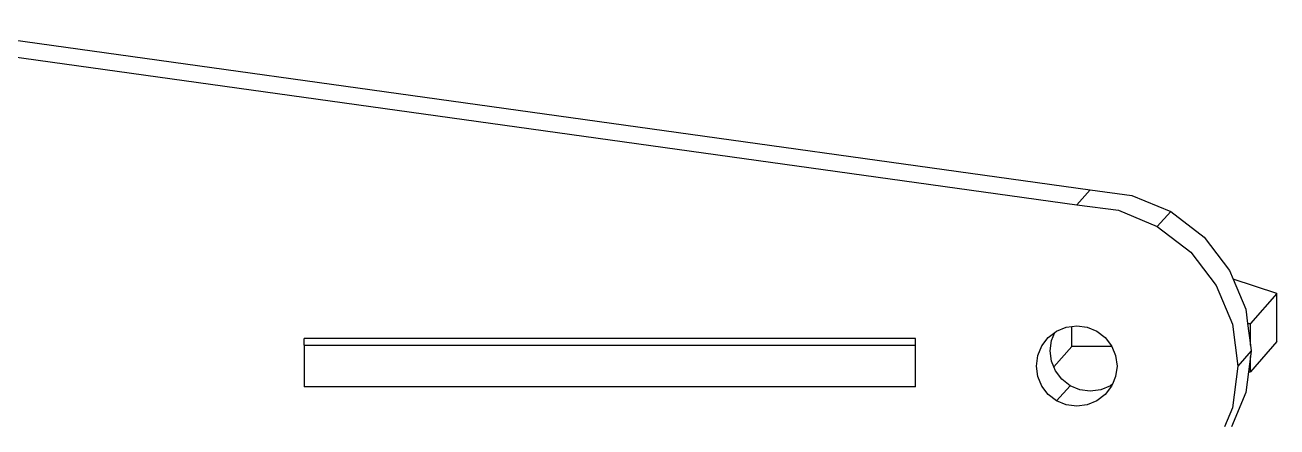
# Model space of a CAD drawing. Header units: millimetres. Extents: x -1110 to 413, y -747 to 380.
# Drawn here: x -739.4 to -650.8, y -747.4 to -719 of the extents above; entities that cross this region are included whole.
import ezdxf

# ---------------------------------------------------------------- set-up
doc = ezdxf.new("R2010")
doc.units = ezdxf.units.MM

msp = doc.modelspace()

# ---------------------------------------------------------------- linework, layer by layer
for p, q in [((-756.234, -719.013), (-664.982, -731.727)), ((-741.264, -719.911), (-664.024, -730.672)), ((-664.024, -730.672), (-664.982, -731.727)), ((-664.024, -730.672), (-661.077, -731.06)), ((-661.077, -731.06), (-658.33, -732.198)), ((-664.982, -731.727), (-662.031, -732.115)), ((-662.031, -732.115), (-659.28, -733.254)), ((-658.33, -732.198), (-659.28, -733.254)), ((-658.33, -732.198), (-655.972, -734.007)), ((-659.28, -733.254), (-656.919, -735.066)), ((-655.972, -734.007), (-654.163, -736.365)), ((-656.919, -735.066), (-655.107, -737.428)), ((-654.163, -736.365), (-653.907, -736.984)), ((-655.107, -737.428), (-653.968, -740.178)), ((-650.816, -737.996), (-653.907, -736.984)), ((-653.907, -736.984), (-653.025, -739.111)), ((-650.816, -737.996), (-652.691, -740.123)), ((-650.816, -741.402), (-650.816, -737.996)), ((-653.025, -739.111), (-652.892, -740.123)), ((-666.407, -740.66), (-665.72, -740.376)), ((-665.72, -740.376), (-665.326, -740.324)), ((-665.326, -740.324), (-664.982, -740.278)), ((-665.326, -741.757), (-665.326, -740.324)), ((-664.982, -740.278), (-664.244, -740.376)), ((-664.244, -740.376), (-663.556, -740.66)), ((-653.968, -740.178), (-653.579, -743.129)), ((-652.892, -740.123), (-652.691, -740.123)), ((-652.892, -740.123), (-652.691, -741.649)), ((-652.691, -741.649), (-652.691, -740.123)), ((-719.628, -741.647), (-719.628, -741.191)), ((-676.384, -741.191), (-719.628, -741.191)), ((-676.384, -741.647), (-676.384, -741.191)), ((-667.45, -741.704), (-666.997, -741.113)), ((-666.997, -741.113), (-666.542, -740.764)), ((-666.87, -742.058), (-666.773, -741.322)), ((-666.773, -741.322), (-666.542, -740.764)), ((-666.542, -740.764), (-666.407, -740.66)), ((-663.556, -740.66), (-662.966, -741.113)), ((-662.966, -741.113), (-662.513, -741.704)), ((-719.628, -741.647), (-676.384, -741.647)), ((-719.628, -741.647), (-719.628, -744.611)), ((-676.384, -744.611), (-676.384, -741.647)), ((-667.735, -742.391), (-667.45, -741.704)), ((-666.773, -742.795), (-666.87, -742.058)), ((-665.326, -741.757), (-666.61, -743.188)), ((-662.491, -741.757), (-665.326, -741.757)), ((-662.513, -741.704), (-662.491, -741.757)), ((-662.491, -741.757), (-662.228, -742.391)), ((-652.637, -742.058), (-653.579, -743.129)), ((-650.816, -741.402), (-652.691, -743.538)), ((-652.691, -741.649), (-652.637, -742.058)), ((-652.637, -742.058), (-652.691, -742.468)), ((-667.832, -743.129), (-667.735, -742.391)), ((-666.61, -743.188), (-666.773, -742.795)), ((-662.228, -742.391), (-662.131, -743.129)), ((-652.691, -742.468), (-652.832, -743.538)), ((-652.691, -743.538), (-652.691, -742.468)), ((-667.735, -743.867), (-667.832, -743.129)), ((-667.45, -744.554), (-667.735, -743.867)), ((-666.489, -743.482), (-666.61, -743.188)), ((-666.036, -744.071), (-666.489, -743.482)), ((-662.228, -743.867), (-662.454, -744.411)), ((-662.131, -743.129), (-662.228, -743.867)), ((-653.579, -743.129), (-653.968, -746.08)), ((-652.832, -743.538), (-653.025, -745.005)), ((-652.832, -743.538), (-652.691, -743.538)), ((-676.384, -744.611), (-719.628, -744.611)), ((-666.997, -745.145), (-667.45, -744.554)), ((-665.447, -744.523), (-666.407, -745.598)), ((-665.447, -744.523), (-666.036, -744.071)), ((-664.76, -744.808), (-665.447, -744.523)), ((-664.024, -744.905), (-664.76, -744.808)), ((-663.287, -744.808), (-664.024, -744.905)), ((-662.6, -744.523), (-663.287, -744.808)), ((-662.513, -744.554), (-662.966, -745.145)), ((-662.454, -744.411), (-662.6, -744.523)), ((-662.454, -744.411), (-662.513, -744.554)), ((-666.407, -745.598), (-666.997, -745.145)), ((-665.72, -745.883), (-666.407, -745.598)), ((-663.556, -745.598), (-664.244, -745.883)), ((-662.966, -745.145), (-663.556, -745.598)), ((-653.025, -745.005), (-654.034, -747.44)), ((-664.982, -745.98), (-665.72, -745.883)), ((-664.244, -745.883), (-664.982, -745.98)), ((-653.968, -746.08), (-654.531, -747.44))]:
    msp.add_line(p, q)

doc.saveas('drawing.dxf')
